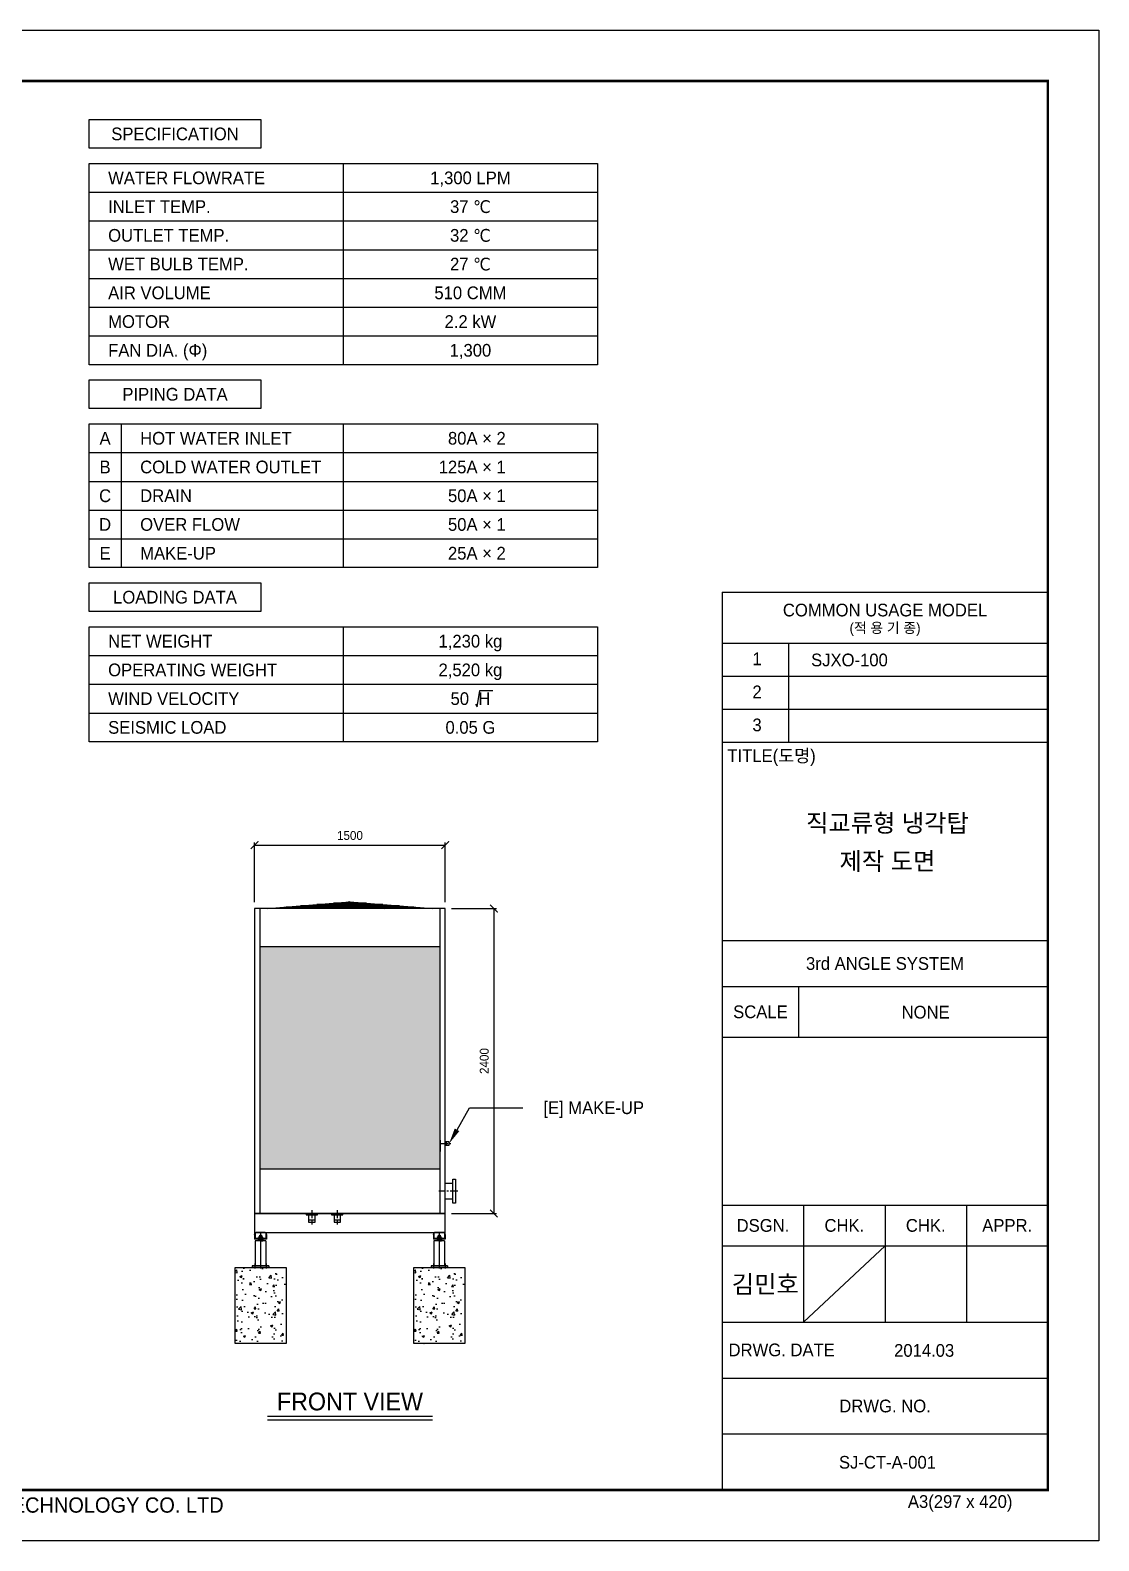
# Model space of a CAD drawing. Header units: millimetres. Extents: x -19 to 16796, y 3 to 11893.
# Drawn here: x 8388 to 16796, y 3 to 11893 of the extents above; entities that cross this region are included whole.
import ezdxf
from ezdxf.enums import TextEntityAlignment as Align

# ---------------------------------------------------------------- set-up
doc = ezdxf.new("R2010")
doc.units = ezdxf.units.MM
doc.linetypes.add('CENTER', pattern=[2, 1.25, -0.25, 0.25, -0.25])
doc.layers.get('DEFPOINTS').update_dxf_attribs({"color": 143})
for name, color, linetype in [('CENTER', 1, 'CENTER'), ('냉각탑_box', 1, 'Continuous'), ('냉각탑_dim', 1, 'Continuous'), ('냉각탑_form', 1, 'Continuous'), ('냉각탑_text', 3, 'Continuous')]:
    doc.layers.add(name, color=color, linetype=linetype)
doc.styles.add('HY울릉도L', font='')
doc.styles.add('돋움', font='')
doc.styles.add('서명', font='MP.TTF')
doc.styles.get('HY울릉도L').set_extended_font_data('HY울릉도L')
doc.styles.get('돋움').set_extended_font_data('Dotum')
doc.dimstyles.new('성지DIM', dxfattribs={"dimtxt": 3.5, "dimasz": 3, "dimexe": 1, "dimexo": 2.5, "dimgap": 2, "dimtad": 1, "dimdec": 0, "dimzin": 3, "dimdsep": 46, "dimtxsty": 'HY울릉도L', "dimblk": 'ARCHTICK', "dimcen": -2, "dimclrd": 256, "dimclre": 256, "dimclrt": 7, "dimadec": 0, "dimazin": 0, "dimtfac": 1, "dimtdec": 0, "dimtofl": 0, "dimtmove": 0, "dimatfit": 3, "dimfxl": 0, "dimtolj": 1, "dimtzin": 0, "dimlwe": -1, "dimarcsym": 0})

# ---------------------------------------------------------------- blocks, each defined once
blk = doc.blocks.new('냉각탑form')
at = {"layer": 'DEFPOINTS'}
blk.add_lwpolyline([(0, 297.07), (420.1, 297.07), (420.1, 0), (0, 0)], close=True, dxfattribs=at)
at = {"layer": '냉각탑_form'}
for p, q in [((346.08, 186.55), (346.08, 10)), ((346.08, 186.55), (410.1, 186.55)), ((346.08, 186.55), (410.1, 186.55)), ((346.08, 176.54), (410.1, 176.54)), ((359.09, 176.54), (359.09, 157.04)), ((346.08, 170.04), (410.1, 170.04)), ((346.08, 163.54), (410.1, 163.54)), ((346.08, 157.04), (410.1, 157.04)), ((346.08, 157.04), (410.1, 157.04)), ((346.08, 118.03), (410.1, 118.03)), ((346.08, 109.03), (410.1, 109.03)), ((361.09, 109.03), (361.09, 99.02)), ((346.08, 99.02), (410.1, 99.02)), ((346.08, 66.02), (410.1, 66.02)), ((362.09, 66.02), (362.09, 43.01)), ((378.09, 66.02), (378.09, 43.01)), ((394.1, 66.02), (394.1, 43.01)), ((346.08, 58.01), (410.1, 58.01)), ((378.09, 58.01), (362.09, 43.01)), ((346.08, 43.01), (410.1, 43.01)), ((346.08, 32.01), (410.1, 32.01)), ((346.08, 21.01), (410.1, 21.01))]:
    blk.add_line(p, q, dxfattribs=at)
at = {"layer": '냉각탑_form', "const_width": 0.5}
blk.add_lwpolyline([(10, 287.07), (10, 10), (410.1, 10), (410.1, 287.07)], close=True, dxfattribs=at)
at = {"layer": '냉각탑_form', "style": '돋움'}
for s, height, p in [('COMMON USAGE MODEL', 2.5006, (378.09, 183.04)), ('(적 용 기 종)', 2, (378.09, 179.54)), ('3rd ANGLE SYSTEM', 2.5006, (378.09, 113.53)), ('SCALE', 2.501, (353.59, 104.03)), ('DSGN.', 2.501, (354.09, 62.02)), ('CHK.', 2.501, (370.09, 62.02)), ('CHK.', 2.501, (386.09, 62.02)), ('APPR.', 2.501, (402.1, 62.02)), ('DRWG. NO.', 2.501, (378.09, 26.51))]:
    blk.add_text(s, height=height, dxfattribs=at).set_placement(p, align=Align.MIDDLE_CENTER)
for s, height, p in [('1', 2.5, (352.02, 172.2)), ('2', 2.5, (352.02, 165.7)), ('3', 2.5, (352.02, 159.2)), ('TITLE(도명)', 2.501, (347.09, 153.14)), ('DRWG. DATE', 2.501, (347.32, 36.29)), ('A3(297 x 420)', 2.5006, (382.58, 6.47)), ('SUNG JI AIR-CONDITIONING TECHNOLOGY CO. LTD', 3.0007, (149.5, 5.53))]:
    blk.add_text(s, height=height, dxfattribs=at).set_placement(p)
blk = doc.blocks.new('_ArchTick')
at = {"color": 0, "linetype": 'ByBlock', "const_width": 0.15}
blk.add_lwpolyline([(-0.5, -0.5), (0.5, 0.5)], dxfattribs=at)
blk = doc.blocks.new('*D13')
at = {"layer": 'DEFPOINTS', "color": 0, "transparency": 16777216}
for p in [(11654, 5479), (10154, 4979), (11654, 4979)]:
    blk.add_point(p, dxfattribs=at)
at = {"layer": '냉각탑_dim', "transparency": 16777216}
for p, q in [((10154, 5029), (10154, 5499)), ((11654, 5029), (11654, 5499))]:
    blk.add_line(p, q, dxfattribs=at)
at = {"layer": '냉각탑_dim', "lineweight": -2, "transparency": 16777216}
blk.add_line((10154, 5479), (11654, 5479), dxfattribs=at)
at = {"layer": '냉각탑_dim', "lineweight": -2, "transparency": 16777216, "xscale": 60, "yscale": 60, "zscale": 60, "rotation": 180}
blk.add_blockref('_ArchTick', (10154, 5479), dxfattribs=at)
at = {"layer": '냉각탑_dim', "lineweight": -2, "transparency": 16777216, "xscale": 60, "yscale": 60, "zscale": 60}
blk.add_blockref('_ArchTick', (11654, 5479), dxfattribs=at)
at = {"layer": '냉각탑_dim', "color": 7, "transparency": 16777216, "insert": (10904, 5554), "char_height": 70, "attachment_point": 5, "style": 'HY울릉도L'}
blk.add_mtext('\\A1;1500', dxfattribs=at)
blk = doc.blocks.new('*D14')
at = {"layer": 'DEFPOINTS', "color": 0, "transparency": 16777216}
for p in [(11654, 4979), (11654, 2579), (12036, 2579)]:
    blk.add_point(p, dxfattribs=at)
at = {"layer": '냉각탑_dim', "transparency": 16777216}
for p, q in [((11704, 4979), (12056, 4979)), ((11704, 2579), (12056, 2579))]:
    blk.add_line(p, q, dxfattribs=at)
at = {"layer": '냉각탑_dim', "lineweight": -2, "transparency": 16777216}
blk.add_line((12036, 4979), (12036, 2579), dxfattribs=at)
at = {"layer": '냉각탑_dim', "lineweight": -2, "transparency": 16777216, "xscale": 60, "yscale": 60, "zscale": 60}
for p, rotation in [((12036, 4979), 90), ((12036, 2579), 270)]:
    blk.add_blockref('_ArchTick', p, dxfattribs=dict(at, rotation=rotation))
at = {"layer": '냉각탑_dim', "color": 7, "transparency": 16777216, "insert": (11961, 3779), "char_height": 70, "attachment_point": 5, "rotation": 90, "style": 'HY울릉도L'}
blk.add_mtext('\\A1;2400', dxfattribs=at)
blk = doc.blocks.new('A$C036B6841')
at = {"color": 3}
for p, q in [((0, 0), (650, 53)), ((1153, 11), (147, 11)), ((1040, 21), (260, 21)), ((650, 53), (379, 0)), ((910, 32), (390, 32)), ((780, 42), (520, 42)), ((650, 53), (601, 0)), ((650, 53), (1300, 0)), ((650, 53), (699, 0)), ((650, 53), (921, 0))]:
    blk.add_line(p, q, dxfattribs=at)
at = {"layer": 'DEFPOINTS'}
blk.add_line((650, 53), (650, 0), dxfattribs=at)
blk = doc.blocks.new('A$C6ABE2FCF')
for p, q in [((18, 284), (18, 231)), ((18, 284), (112, 284)), ((112, 281), (18, 281)), ((18, 268), (18, 271)), ((23, 281), (23, 236)), ((102, 284), (28, 284)), ((47, 246), (47, 236)), ((52, 249), (78, 249)), ((56, 246), (56, 236)), ((59, 249), (59, 263)), ((59, 249), (59, 263)), ((59, 263), (72, 263)), ((60, 263), (60, 249)), ((71, 263), (71, 249)), ((72, 249), (72, 263)), ((72, 249), (72, 263)), ((74, 246), (74, 236)), ((83, 246), (83, 236)), ((107, 281), (107, 236)), ((112, 268), (112, 284)), ((112, 268), (112, 231)), ((112, 231), (18, 231)), ((107, 236), (23, 236)), ((107, 218), (23, 218)), ((23, 218), (23, 23)), ((65, 236), (47, 236)), ((47, 228), (47, 218)), ((65, 218), (47, 218)), ((73, 236), (52, 236)), ((52, 231), (78, 231)), ((73, 218), (52, 218)), ((56, 228), (56, 218)), ((59, 218), (59, 231)), ((59, 231), (59, 218)), ((59, 218), (59, 231)), ((65, 236), (82, 236)), ((65, 236), (83, 236)), ((65, 218), (65, 23)), ((65, 218), (82, 218)), ((65, 218), (83, 218)), ((71, 218), (71, 231)), ((71, 231), (71, 218)), ((71, 218), (71, 231)), ((74, 228), (74, 218)), ((83, 228), (83, 218)), ((107, 218), (107, 23)), ((130, 23), (0, 23)), ((0, 23), (0, 9)), ((130, 9), (0, 9)), ((130, 23), (130, 9))]:
    blk.add_line(p, q)
for centre, radius, start, end in [((52, 245), 4.38, 17.2184, 162.7816), ((65, 234), 15, 90.4828, 127.3884), ((65, 234), 15, 52.6116, 89.5172), ((78, 245), 4.38, 17.2184, 162.7816), ((52, 227), 4.38, 17.2184, 162.7816), ((65, 216), 15, 90.4828, 127.3884), ((65, 216), 15, 52.6116, 89.5172), ((78, 227), 4.38, 17.2184, 162.7816)]:
    blk.add_arc(centre, radius, start, end)
at = {"layer": 'CENTER'}
for p, q in [((65, 279), (65, 0)), ((20, 39), (20, 0)), ((110, 39), (110, 0))]:
    blk.add_line(p, q, dxfattribs=at)

msp = doc.modelspace()

# ---------------------------------------------------------------- hatches: boundary and pattern name
h = msp.add_hatch()
h.set_pattern_fill('HONEY', color=1, scale=7.6, angle=90)
h.set_pattern_definition([(90, (-17365.771, 14974.604), (-20.897193, 36.195), [24.13, -48.26]), (210, (-17365.771, 14974.604), (-20.897193, -36.195), [24.13, -48.26]), (150, (-17365.771, 14974.604), (-41.794386, 8e-08), [-48.26, 24.13])])
h.paths.add_polyline_path([(11614.1, 4679.5), (10194.1, 4679.5), (10194.1, 2929.5), (11614.1, 2929.5)])
h = msp.add_hatch()
h.set_pattern_fill('AR-CONC', color=8)
h.set_pattern_definition([(50, (-38336.08, -3516.1), (182.18467, -15.9391), [19.05, -209.55]), (355, (-38336.08, -3516.1), (-35.2434, 191.05685), [15.24, -167.6406]), (100.45144, (-38320.9, -3517.43), (146.94125, 175.11775), [16.19, -178.09024]), (46.1842, (-38336.08, -3465.3), (271.079, -42.0423), [28.575, -314.325]), (96.63556, (-38313.5, -3468.8), (237.4041, 247.4261), [24.285, -267.1356]), (351.18415, (-38336.08, -3465.3), (237.4041, 247.4261), [22.86, -251.4597]), (21, (-38310.68, -3478), (151.6144, -102.2652), [19.05, -209.55]), (326, (-38310.68, -3478), (61.802, 184.188), [15.24, -167.64]), (71.45144, (-38298.05, -3486.53), (213.4164, 81.9228), [16.19, -178.08994]), (37.5, (-38336.085, -3516.105), (3.0886, 84.55504), [0, -165.608, 0, -170.18, 0, -168.275]), (7.5, (-38336.085, -3516.105), (66.81966, 100.18057), [0, -97.028, 0, -161.798, 0, -64.135]), (327.5, (-38392.73, -3516.105), (135.590595, -5.72874), [0, -63.5, 0, -198.12, 0, -262.89]), (317.5, (-38418.13, -3516.1), (148.12918, 25.4265), [0, -82.55, 0, -131.572, 0, -186.69])])
h.paths.add_polyline_path([(10401, 2154.5), (10001, 2154.5), (10001, 1554.5), (10401, 1554.5)])
h = msp.add_hatch()
h.set_pattern_fill('AR-CONC', color=8)
h.set_pattern_definition([(50, (-36929.88, -3516.1), (182.18467, -15.9391), [19.05, -209.55]), (355, (-36929.88, -3516.1), (-35.2434, 191.05685), [15.24, -167.6406]), (100.45144, (-36914.7, -3517.43), (146.94125, 175.11775), [16.19, -178.09024]), (46.1842, (-36929.88, -3465.3), (271.079, -42.0423), [28.575, -314.325]), (96.63556, (-36907.29, -3468.8), (237.4041, 247.4261), [24.285, -267.1356]), (351.18415, (-36929.88, -3465.3), (237.4041, 247.4261), [22.86, -251.4597]), (21, (-36904.48, -3478), (151.6144, -102.2652), [19.05, -209.55]), (326, (-36904.48, -3478), (61.802, 184.188), [15.24, -167.64]), (71.45144, (-36891.84, -3486.53), (213.4164, 81.9228), [16.19, -178.08994]), (37.5, (-36929.875, -3516.105), (3.0886, 84.55504), [0, -165.608, 0, -170.18, 0, -168.275]), (7.5, (-36929.875, -3516.105), (66.81966, 100.18057), [0, -97.028, 0, -161.798, 0, -64.135]), (327.5, (-36986.52, -3516.105), (135.590595, -5.72874), [0, -63.5, 0, -198.12, 0, -262.89]), (317.5, (-37011.92, -3516.1), (148.12918, 25.4265), [0, -82.55, 0, -131.572, 0, -186.69])])
h.paths.add_polyline_path([(11807.2, 2154.5), (11407.2, 2154.5), (11407.2, 1554.5), (11807.2, 1554.5)])

# ---------------------------------------------------------------- linework, layer by layer
at = {"color": 3}
for p, q in [((10194.1, 4979.5), (10194.1, 2579.5)), ((11614.1, 2579.5), (11614.1, 4979.5)), ((10194.1, 4679.5), (11614.1, 4679.5)), ((11614.1, 3155.9), (11614.1, 3065.9)), ((11684.1, 3142), (11654.1, 3142)), ((11654.1, 3117), (11684.1, 3117)), ((11664.1, 3117), (11664.1, 3142)), ((11684.1, 3117), (11684.1, 3142)), ((10194.1, 2929.5), (11614.1, 2929.5)), ((11654.1, 2817), (11714.1, 2817)), ((11714.1, 2692), (11654.1, 2692)), ((10630.5, 2579.5), (10540.5, 2579.5)), ((10579.1, 2529.5), (10629.1, 2529.5)), ((10830.5, 2579.5), (10740.5, 2579.5)), ((10779.1, 2529.5), (10829.1, 2529.5))]:
    msp.add_line(p, q, dxfattribs=at)
for p, q in [((11614.1, 3129.5), (11614.1, 3129.5)), ((11614.1, 3129.5), (11614.1, 3129.5)), ((11614.1, 3129.5), (11614.1, 3129.5)), ((10604.1, 2579.5), (10604.1, 2579.5)), ((10604.1, 2579.5), (10604.1, 2579.5)), ((10604.1, 2579.5), (10604.1, 2579.5)), ((10804.1, 2579.5), (10804.1, 2579.5)), ((10804.1, 2579.5), (10804.1, 2579.5)), ((10804.1, 2579.5), (10804.1, 2579.5))]:
    msp.add_line(p, q)
at = {"color": 1}
for p, q in [((10254.1, 984.5), (11554.1, 984.5)), ((10254.1, 954.5), (11554.1, 954.5))]:
    msp.add_line(p, q, dxfattribs=at)
at = {"color": 3}
for points in [[(10154.1, 4979.5), (10154.1, 2579.5), (11654.1, 2579.5), (11654.1, 4979.5)], [(11714.1, 2848.2), (11734.1, 2848.2), (11734.1, 2660.7), (11714.1, 2660.7)], [(10559.1, 2579.5), (10559.1, 2569.5), (10649.1, 2569.5), (10649.1, 2579.5)], [(10579.1, 2569.5), (10579.1, 2509.5), (10629.1, 2509.5), (10629.1, 2569.5)], [(10759.1, 2579.5), (10759.1, 2569.5), (10849.1, 2569.5), (10849.1, 2579.5)], [(10779.1, 2569.5), (10779.1, 2509.5), (10829.1, 2509.5), (10829.1, 2569.5)]]:
    msp.add_lwpolyline(points, close=True, dxfattribs=at)
at = {"color": 4}
msp.add_lwpolyline([(10154.1, 2579.5), (10154.1, 2429.5), (11654.1, 2429.5), (11654.1, 2579.5)], close=True, dxfattribs=at)
at = {"color": 8}
for points in [[(10401, 1554.5), (10001, 1554.5), (10001, 2154.5), (10401, 2154.5)], [(11807.2, 1554.5), (11407.2, 1554.5), (11407.2, 2154.5), (11807.2, 2154.5)]]:
    msp.add_lwpolyline(points, close=True, dxfattribs=at)
at = {"layer": 'CENTER', "linetype": 'CENTER', "ltscale": 50}
for p, q in [((11611.4, 3129.5), (11699.4, 3129.5)), ((11754.1, 2754.5), (11603.5, 2754.5)), ((10604.1, 2604.5), (10604.1, 2492.9)), ((10804.1, 2604.5), (10804.1, 2492.9))]:
    msp.add_line(p, q, dxfattribs=at)
at = {"layer": '냉각탑_box'}
for p, q in [((10851.8, 10843.9), (10851.8, 9260.5)), ((8851.5, 10617.7), (12852.2, 10617.7)), ((8851.5, 10391.5), (12852.2, 10391.5)), ((8851.5, 10165.3), (12852.2, 10165.3)), ((8851.5, 9939.1), (12852.2, 9939.1)), ((8851.5, 9712.9), (12852.2, 9712.9)), ((8851.5, 9486.7), (12852.2, 9486.7)), ((9103.6, 8794.3), (9103.6, 7663.4)), ((10851.8, 8794.3), (10851.8, 7663.4)), ((8851.5, 8568.1), (12852.2, 8568.1)), ((8851.5, 8342), (12852.2, 8342)), ((8851.5, 8115.8), (12852.2, 8115.8)), ((8851.5, 7889.6), (12852.2, 7889.6)), ((10851.8, 7197.2), (10851.8, 6292.4)), ((8851.5, 6971), (12852.2, 6971)), ((8851.5, 6744.8), (12852.2, 6744.8)), ((8851.5, 6518.6), (12852.2, 6518.6))]:
    msp.add_line(p, q, dxfattribs=at)
for points in [[(8851.5, 11190.1), (10203.7, 11190.1), (10203.7, 10963.9), (8851.5, 10963.9)], [(8851.5, 10843.9), (12852.2, 10843.9), (12852.2, 9260.5), (8851.5, 9260.5)], [(8851.5, 9140.5), (10203.7, 9140.5), (10203.7, 8914.3), (8851.5, 8914.3)], [(8851.5, 8794.3), (12852.2, 8794.3), (12852.2, 7663.4), (8851.5, 7663.4)], [(8851.5, 7543.4), (10203.7, 7543.4), (10203.7, 7317.2), (8851.5, 7317.2)], [(8851.5, 7197.2), (12852.2, 7197.2), (12852.2, 6292.4), (8851.5, 6292.4)]]:
    msp.add_lwpolyline(points, close=True, dxfattribs=at)
at = {"layer": '냉각탑_dim', "linetype": 'ByBlock', "lineweight": -2}
for p, q in [((11746.6, 3237.7), (11845.7, 3409.4)), ((11845.7, 3409.4), (12264, 3409.4))]:
    msp.add_line(p, q, dxfattribs=at)
at = {"layer": '냉각탑_dim'}
msp.add_solid([(11764.6, 3227.3), (11684.1, 3129.5), (11728.5, 3248.1)], dxfattribs=at)
at = {"layer": '냉각탑_text'}
msp.add_lwpolyline([(11892.6, 6587.6), (11904.8, 6567.8), (11927.1, 6695.6), (12027.1, 6695.6)], dxfattribs=at)

# ---------------------------------------------------------------- block references
for name, p in [('A$C036B6841', (10254.1, 4979.5)), ('A$C6ABE2FCF', (10136, 2145.2)), ('A$C6ABE2FCF', (11542.2, 2145.2))]:
    msp.add_blockref(name, p)
at = {"layer": '냉각탑_form', "xscale": 40.02539682539683, "yscale": 40.02539682539683, "zscale": 40.02539682539683}
msp.add_blockref('냉각탑form', (-18.9, 2.7), dxfattribs=at)

# ---------------------------------------------------------------- texts
at = {"layer": '냉각탑_text'}
for s, height, style, p in [('SPECIFICATION', 100, '돋움', (9527.6, 11077)), ('1,300 LPM', 100, '돋움', (11852, 10730.8)), ('37 ℃', 100, '돋움', (11852, 10504.6)), ('32 ℃', 100, '돋움', (11852, 10278.4)), ('27 ℃', 100, '돋움', (11852, 10052.2)), ('510 CMM', 100, '돋움', (11852, 9826)), ('2.2 kW', 100, '돋움', (11852, 9599.8)), ('1,300', 100, '돋움', (11852, 9373.6)), ('PIPING DATA', 100, '돋움', (9527.6, 9027.4)), ('A', 100, '돋움', (8977.6, 8681.2)), ('B', 100, '돋움', (8977.6, 8455.1)), ('C', 100, '돋움', (8977.6, 8228.9)), ('D', 100, '돋움', (8977.6, 8002.7)), ('E', 100, '돋움', (8977.6, 7776.5)), ('LOADING DATA', 100, '돋움', (9527.6, 7430.3)), ('1,230 kg', 100, '돋움', (11852, 7084.1)), ('2,520 kg', 100, '돋움', (11852, 6857.9)), ('50  H', 100, '돋움', (11852, 6631.7)), ('0.05 G', 100, '돋움', (11852, 6405.5)), ('직교류형 냉각탑', 140, '돋움', (15133.3, 5652.4)), ('제작 도면', 140, '돋움', (15133.3, 5352.2)), ('NONE', 100, '돋움', (15433.6, 4163.7)), ('김민호', 140, '서명', (14172.5, 2021.8)), ('FRONT VIEW', 140, '돋움', (10904.1, 1099.3)), ('SJ-CT-A-001', 100, '돋움', (15133.3, 620.5))]:
    msp.add_text(s, height=height, dxfattribs=dict(at, style=style)).set_placement(p, align=Align.MIDDLE_CENTER)
at = {"layer": '냉각탑_text', "style": '돋움'}
for s, p in [('WATER FLOWRATE', (9001.5, 10730.8)), ('INLET TEMP.', (9001.5, 10504.6)), ('OUTLET TEMP.', (9001.5, 10278.4)), ('WET BULB TEMP.', (9001.5, 10052.2)), ('AIR VOLUME', (9001.5, 9826)), ('MOTOR', (9001.5, 9599.8)), ('FAN DIA. (Φ)', (9001.5, 9373.6)), ('HOT WATER INLET', (9253.6, 8681.2)), ('COLD WATER OUTLET', (9253.6, 8455.1)), ('DRAIN', (9253.6, 8228.9)), ('OVER FLOW', (9253.6, 8002.7)), ('MAKE-UP', (9253.6, 7776.5)), ('NET WEIGHT', (9001.5, 7084.1)), ('OPERATING WEIGHT', (9001.5, 6857.9)), ('SJXO-100', (14532.6, 6936.1)), ('WIND VELOCITY', (9001.5, 6631.7)), ('SEISMIC LOAD', (9001.5, 6405.5)), ('2014.03', (15185.5, 1501.3))]:
    msp.add_text(s, height=100, dxfattribs=at).set_placement(p, align=Align.MIDDLE_LEFT)
for s, p in [('80A × 2', (12130, 8681.2)), ('125A × 1', (12130, 8455.1)), ('50A × 1', (12130, 8228.9)), ('50A × 1', (12130, 8002.7)), ('25A × 2', (12130, 7776.5)), ('[E] MAKE-UP', (13217.9, 3411.4))]:
    msp.add_text(s, height=100, dxfattribs=at).set_placement(p, align=Align.MIDDLE_RIGHT)

# ---------------------------------------------------------------- dimensions: what is measured, and where the dimension line sits
at = {"layer": '냉각탑_dim'}
dim = msp.add_linear_dim(base=(11654.1, 5479.1), p1=(10154.1, 4979.5), p2=(11654.1, 4979.5), dimstyle='성지DIM', override={"dimscale": 20, "dimtmove": 2}, dxfattribs=at)
dim.commit()
dim.dimension.update_dxf_attribs({"geometry": '*D13', "text_midpoint": (10904.1, 5554.1)})
dim = msp.add_linear_dim(base=(12035.9, 2579.5), p1=(11654.1, 4979.5), p2=(11654.1, 2579.5), angle=90, dimstyle='성지DIM', override={"dimscale": 20, "dimtmove": 2}, dxfattribs=at)
dim.commit()
dim.dimension.update_dxf_attribs({"geometry": '*D14', "text_midpoint": (11960.9, 3779.5)})

doc.saveas('drawing.dxf')
